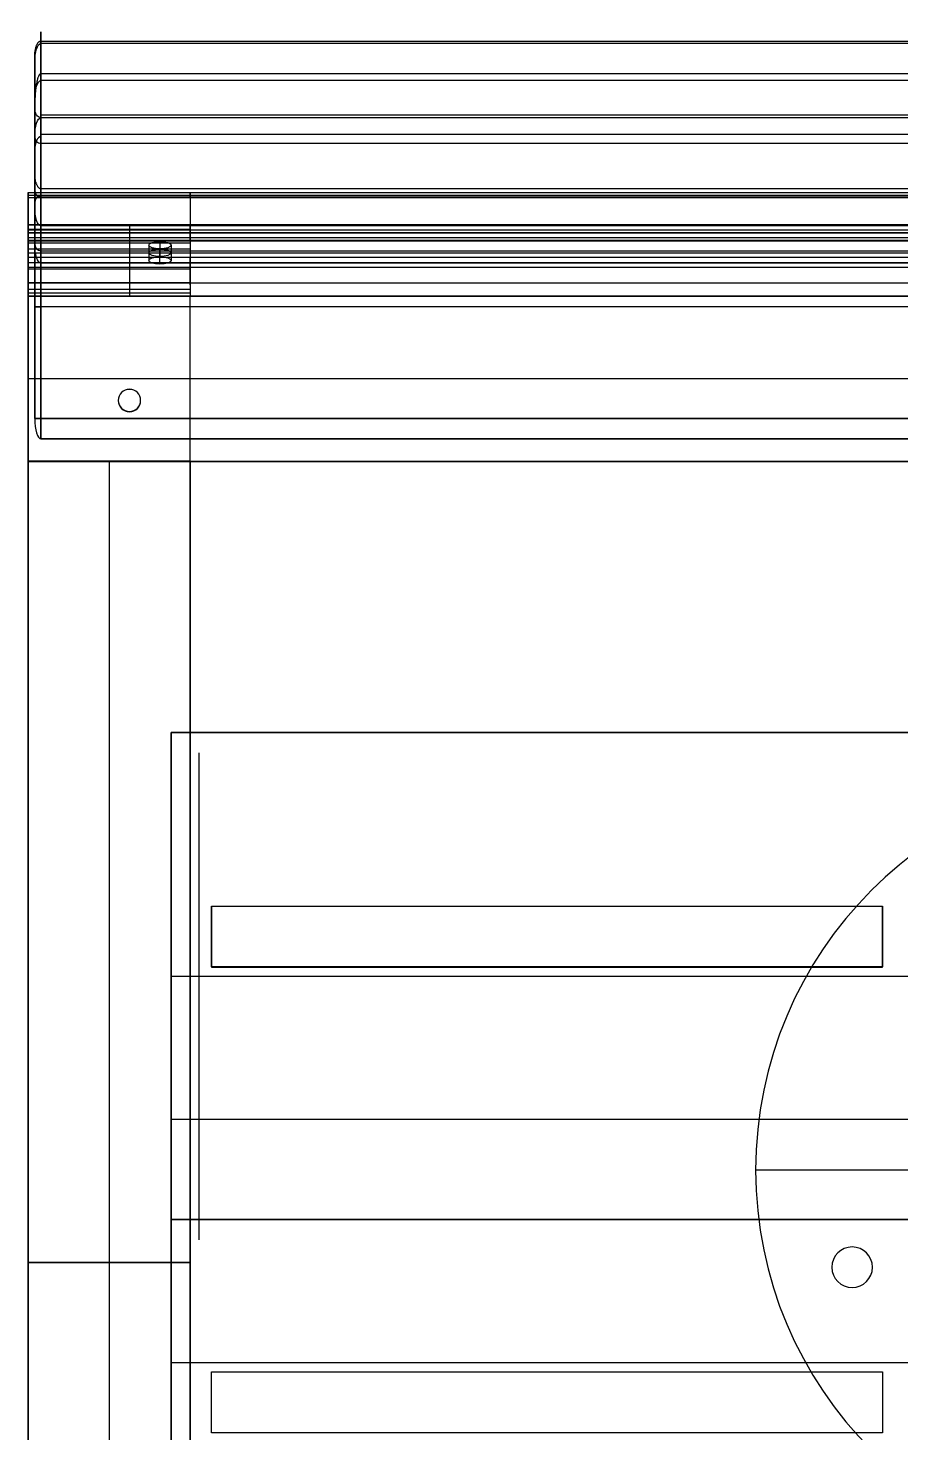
# Model space of a CAD drawing. Header units: millimetres. Extents: x -3602 to 1532, y 0 to 13678.
# Drawn here: x -3602.3 to -3387.1, y 13332.2 to 13678.3 of the extents above; entities that cross this region are included whole.
import ezdxf

# ---------------------------------------------------------------- set-up
doc = ezdxf.new("R2010")
doc.units = ezdxf.units.MM
doc.header["$MEASUREMENT"] = 0
doc.layers.add('Domyślny', color=7, linetype='Continuous', true_color=0x000000)

# ---------------------------------------------------------------- blocks, each defined once
blk = doc.blocks.new('deska 2 siedziska awki Soft 02.012 SN')
at = {"layer": 'Domyślny'}
for p, q in [((5, 0), (1795, 0)), ((900, 0, 14), (900, 0, -14)), ((0, -73.03), (0, -5)), ((900, -5, -19), (900, -60, -19)), ((900, -60, 19), (900, -5, 19)), ((1800, -73.03), (1800, -5)), ((5, -32.5, -19), (1795, -32.5, -19)), ((5, -32.5, 19), (1795, -32.5, 19)), ((0, -43.46, 14), (0, -43.46, -14)), ((1800, -43.46, 14), (1800, -43.46, -14)), ((0, -58.03, 14), (0, -81.92, -8.3)), ((1800, -58.03, 14), (1800, -81.92, -8.3)), ((5, -60, -19), (1795, -60, -19)), ((5, -60, 19), (5, -90, -9)), ((900, -90, -9), (900, -60, 19)), ((5, -75, 5), (1795, -75, 5))]:
    blk.add_line(p, q, dxfattribs=at)
for centre, start, end in [((5, -5, -14), 90, 180), ((5, -5, 14), 90, 180), ((5, -5), 90, 180), ((1795, -5, 14), 360, 90), ((1795, -5), 0, 90), ((1795, -5, -14), 360, 90)]:
    blk.add_arc(centre, 5, start, end, dxfattribs=at)
at = {"layer": 'Domyślny', "extrusion": (1, 3.90799e-15, 5.32907e-15)}
blk.add_arc((-5, 14, 5), 5, 0, 90, dxfattribs=at)
at = {"layer": 'Domyślny', "extrusion": (1, 0, 0)}
for centre, radius, start, end in [((-5, -14, 900), 5, 270, 0), ((-5, 14, 900), 5, 0, 90), ((-5, 14, 1795), 5, 0, 90), ((-5, -14, 1795), 5, 270, 0), ((-60, 31, 900), 50, 233.1301, 270), ((-60, 31, 1795), 50, 233.1301, 270)]:
    blk.add_arc(centre, radius, start, end, dxfattribs=at)
at = {"layer": 'Domyślny', "extrusion": (1, 9.59233e-15, -5.32907e-15)}
blk.add_arc((-5, -14, 5), 5, 270, 0, dxfattribs=at)
at = {"layer": 'Domyślny', "extrusion": (0, 1, 0)}
for centre, start, end in [((-5, -14, -5), 270, 360), ((-5, -14, -32.5), 270, 0), ((-5, 14, -32.5), 0, 90), ((-1795, -14, -32.5), 180, 270), ((-1795, 14, -32.5), 90, 180)]:
    blk.add_arc(centre, 5, start, end, dxfattribs=at)
at = {"layer": 'Domyślny', "extrusion": (-3.55271e-16, 1, 3.80829e-30)}
blk.add_arc((-5, 14, -5), 5, 0, 90, dxfattribs=at)
at = {"layer": 'Domyślny', "extrusion": (-7.10543e-16, 1, -3.23433e-29)}
blk.add_arc((-1795, -14, -5), 5, 180, 270, dxfattribs=at)
at = {"layer": 'Domyślny', "extrusion": (-5.32907e-16, 1, -1.77636e-16)}
blk.add_arc((-1795, 14, -5), 5, 90, 180, dxfattribs=at)
at = {"layer": 'Domyślny', "extrusion": (1, -3.01703e-15, -1.45143e-14)}
blk.add_arc((-60, 31), 45, 240.847, 270, dxfattribs=at)
at = {"layer": 'Domyślny', "extrusion": (-2.84217e-15, 1, -2.84217e-15)}
blk.add_arc((-5, -14, -60), 5, 270, 0, dxfattribs=at)
at = {"layer": 'Domyślny', "extrusion": (1, 6.91713e-15, 1.03597e-14)}
blk.add_arc((-60, 31, 5), 50, 233.1301, 270, dxfattribs=at)
at = {"layer": 'Domyślny', "extrusion": (-2.84217e-15, 1, 1.42109e-15)}
blk.add_arc((-1795, -14, -60), 5, 180, 270, dxfattribs=at)
at = {"layer": 'Domyślny', "extrusion": (1, 1.15438e-13, 4.04033e-13)}
blk.add_arc((-60, 31, 1800), 45, 240.847, 270, dxfattribs=at)
at = {"layer": 'Domyślny', "extrusion": (0, 0.731055, 0.682318)}
for centre, start, end in [((-5, 49.83, -50.7), 0, 90), ((-1795, 49.83, -50.7), 90, 180)]:
    blk.add_arc(centre, 5, start, end, dxfattribs=at)
at = {"layer": 'Domyślny'}
for points in [[(5, 0, 14), (5, 0), (5, 0, -14)], [(1795, 0, 14), (900, 0, 14), (5, 0, 14)], [(5, 0, -14), (900, 0, -14), (1795, 0, -14)], [(1795, 0, -14), (1795, 0), (1795, 0, 14)], [(0, -60, -14), (0, -32.5, -14), (0, -5, -14)], [(0, -5, 14), (0, -31.51, 14), (0, -58.03, 14)], [(0, -5, -14), (0, -5), (0, -5, 14)], [(1795, -5, -19), (900, -5, -19), (5, -5, -19)], [(5, -5, -19), (5, -32.5, -19), (5, -60, -19)], [(5, -5, 19), (900, -5, 19), (1795, -5, 19)], [(5, -60, 19), (5, -32.5, 19), (5, -5, 19)], [(1795, -60, -19), (1795, -32.5, -19), (1795, -5, -19)], [(1795, -5, 19), (1795, -32.5, 19), (1795, -60, 19)], [(1800, -5, -14), (1800, -5), (1800, -5, 14)], [(1800, -5, 14), (1800, -31.51, 14), (1800, -58.03, 14)], [(1800, -60, -14), (1800, -32.5, -14), (1800, -5, -14)], [(5, -60, 19), (900, -60, 19), (1795, -60, 19)], [(5, -90, -9), (5, -75, 5), (5, -60, 19)], [(1795, -60, 19), (1795, -75, 5), (1795, -90, -9)], [(1795, -90, -9), (900, -90, -9), (5, -90, -9)]]:
    blk.add_open_spline(points, degree=2, dxfattribs=at)
for points, knots in [([(5, -60, 19), (4.73, -60, 19), (4.46, -59.99, 18.98), (4.07, -59.97, 18.92), (3.95, -59.96, 18.89), (3.71, -59.93, 18.83), (3.59, -59.92, 18.8), (3.26, -59.88, 18.69), (3.05, -59.85, 18.61), (2.68, -59.78, 18.43), (2.51, -59.74, 18.34), (2.19, -59.66, 18.14), (2.04, -59.62, 18.03), (1.77, -59.54, 17.82), (1.65, -59.49, 17.71), (1.41, -59.4, 17.49), (1.31, -59.36, 17.37), (1.11, -59.27, 17.15), (1.02, -59.22, 17.03), (0.77, -59.08, 16.68), (0.63, -58.99, 16.44), (0.39, -58.8, 15.96), (0.3, -58.71, 15.72), (0.15, -58.51, 15.23), (0.09, -58.42, 14.98), (0.02, -58.22, 14.49), (0, -58.13, 14.25), (0, -58.03, 14)], [-3.141593, -3.141593, -3.141593, -3.141593, -3.043631, -3.043631, -2.99465, -2.99465, -2.945669, -2.945669, -2.847502, -2.847502, -2.749335, -2.749335, -2.651095, -2.651095, -2.552855, -2.552855, -2.454641, -2.454641, -2.356427, -2.356427, -2.160019, -2.160019, -1.963614, -1.963614, -1.7672, -1.7672, -1.570796, -1.570796, -1.570796, -1.570796]), ([(1795, -60, 19), (1795.27, -60, 19), (1795.54, -59.99, 18.98), (1795.93, -59.97, 18.92), (1796.05, -59.96, 18.89), (1796.29, -59.93, 18.83), (1796.41, -59.92, 18.8), (1796.74, -59.88, 18.69), (1796.95, -59.85, 18.61), (1797.32, -59.78, 18.43), (1797.49, -59.74, 18.34), (1797.81, -59.66, 18.14), (1797.96, -59.62, 18.03), (1798.23, -59.54, 17.82), (1798.35, -59.49, 17.71), (1798.59, -59.4, 17.49), (1798.69, -59.36, 17.37), (1798.89, -59.27, 17.15), (1798.98, -59.22, 17.03), (1799.23, -59.08, 16.68), (1799.37, -58.99, 16.44), (1799.61, -58.8, 15.96), (1799.7, -58.71, 15.72), (1799.85, -58.51, 15.23), (1799.91, -58.42, 14.98), (1799.98, -58.22, 14.49), (1800, -58.13, 14.25), (1800, -58.03, 14)], [0, 0, 0, 0, 0.097962, 0.097962, 0.146943, 0.146943, 0.195923, 0.195923, 0.294091, 0.294091, 0.392258, 0.392258, 0.490498, 0.490498, 0.588738, 0.588738, 0.686952, 0.686952, 0.785166, 0.785166, 0.981574, 0.981574, 1.177978, 1.177978, 1.374393, 1.374393, 1.570796, 1.570796, 1.570796, 1.570796]), ([(0, -81.92, -8.3), (0, -82.26, -8.34), (0.01, -82.6, -8.38), (0.06, -83.28, -8.46), (0.1, -83.62, -8.49), (0.21, -84.31, -8.56), (0.27, -84.65, -8.6), (0.44, -85.35, -8.66), (0.54, -85.69, -8.7), (0.73, -86.21, -8.74), (0.8, -86.39, -8.75), (0.95, -86.73, -8.78), (1.03, -86.91, -8.8), (1.2, -87.26, -8.82), (1.3, -87.43, -8.84), (1.51, -87.78, -8.86), (1.63, -87.95, -8.87), (1.82, -88.21, -8.89), (1.89, -88.3, -8.9), (2.03, -88.47, -8.91), (2.11, -88.56, -8.91), (2.27, -88.73, -8.93), (2.35, -88.82, -8.93), (2.54, -88.99, -8.94), (2.64, -89.07, -8.95), (2.85, -89.24, -8.96), (2.96, -89.33, -8.96), (3.16, -89.45, -8.97), (3.22, -89.49, -8.97), (3.37, -89.57, -8.98), (3.44, -89.61, -8.98), (3.61, -89.69, -8.98), (3.7, -89.73, -8.99), (3.89, -89.81, -8.99), (3.99, -89.84, -8.99), (4.17, -89.89, -8.99), (4.23, -89.91, -9), (4.36, -89.94, -9), (4.43, -89.95, -9), (4.58, -89.97, -9), (4.66, -89.98, -9), (4.83, -90, -9), (4.91, -90, -9), (5, -90, -9)], [-0.00001449, -0.00001449, -0.00001449, -0.00001449, 0.00128883, 0.00128883, 0.00259215, 0.00259215, 0.00389548, 0.00389548, 0.00519879, 0.00519879, 0.00585046, 0.00585046, 0.00650212, 0.00650212, 0.00715381, 0.00715381, 0.0078055, 0.0078055, 0.00813133, 0.00813133, 0.00845715, 0.00845715, 0.00878298, 0.00878298, 0.00910881, 0.00910881, 0.00943446, 0.00943446, 0.00959729, 0.00959729, 0.00976011, 0.00976011, 0.00992294, 0.00992294, 0.01008576, 0.01008576, 0.01016717, 0.01016717, 0.01024859, 0.01024859, 0.01033, 0.01033, 0.01041141, 0.01041141, 0.01041141, 0.01041141]), ([(1795, -90, -9), (1795.09, -90, -9), (1795.17, -90, -9), (1795.34, -89.98, -9), (1795.42, -89.97, -9), (1795.57, -89.95, -9), (1795.64, -89.94, -9), (1795.77, -89.91, -9), (1795.83, -89.89, -8.99), (1796.01, -89.84, -8.99), (1796.11, -89.81, -8.99), (1796.3, -89.73, -8.99), (1796.39, -89.69, -8.98), (1796.56, -89.61, -8.98), (1796.63, -89.57, -8.98), (1796.78, -89.49, -8.97), (1796.84, -89.45, -8.97), (1797.04, -89.33, -8.96), (1797.15, -89.24, -8.96), (1797.36, -89.07, -8.95), (1797.46, -88.99, -8.94), (1797.65, -88.82, -8.93), (1797.73, -88.73, -8.93), (1797.89, -88.56, -8.91), (1797.97, -88.47, -8.91), (1798.11, -88.3, -8.9), (1798.18, -88.21, -8.89), (1798.37, -87.95, -8.87), (1798.49, -87.78, -8.86), (1798.7, -87.43, -8.84), (1798.8, -87.26, -8.82), (1798.97, -86.91, -8.8), (1799.05, -86.73, -8.78), (1799.2, -86.39, -8.75), (1799.27, -86.21, -8.74), (1799.46, -85.69, -8.7), (1799.56, -85.35, -8.66), (1799.73, -84.65, -8.6), (1799.79, -84.31, -8.56), (1799.9, -83.62, -8.49), (1799.94, -83.28, -8.46), (1799.99, -82.6, -8.38), (1800, -82.26, -8.34), (1800, -81.92, -8.3)], [0, 0, 0, 0, 0.00008149, 0.00008149, 0.00016298, 0.00016298, 0.00024446, 0.00024446, 0.00032595, 0.00032595, 0.00048893, 0.00048893, 0.0006519, 0.0006519, 0.00081488, 0.00081488, 0.00097785, 0.00097785, 0.0013038, 0.0013038, 0.00162994, 0.00162994, 0.00195607, 0.00195607, 0.0022822, 0.0022822, 0.00260833, 0.00260833, 0.00326062, 0.00326062, 0.00391291, 0.00391291, 0.00456518, 0.00456518, 0.00521746, 0.00521746, 0.00652198, 0.00652198, 0.00782651, 0.00782651, 0.00913105, 0.00913105, 0.01043558, 0.01043558, 0.01043558, 0.01043558])]:
    blk.add_open_spline(points, degree=3, knots=knots, dxfattribs=at)

msp = doc.modelspace()

# ---------------------------------------------------------------- linework, layer by layer
at = {"layer": 'Domyślny'}
for p, q in [((-3602.27, 13637.21, 310.64), (-3562.27, 13637.21, 310.64)), ((-3562.27, 13637.21, 310.64), (-3102.27, 13637.21, 310.64)), ((-3602.27, 13625.41, 357.7), (-3602.27, 13629.96, 356.73)), ((-3562.27, 13629.88, 353.85), (-3602.27, 13629.88, 353.85)), ((-3562.27, 13629.82, 315.29), (-3602.27, 13629.82, 315.29)), ((-3577.27, 13628.76, 359.87), (-3577.27, 13618.94, 375)), ((-3102.27, 13629.82, 315.29), (-3562.27, 13629.82, 315.29)), ((-3562.27, 13628.52, 311.51), (-3602.27, 13628.52, 311.51)), ((-3602.27, 13627.35, 354.39), (-3602.27, 13628.48, 359.69)), ((-3352.27, 13627.92, 354.27), (-3602.27, 13627.92, 354.27)), ((-3562.27, 13626.69, 344.58), (-3602.27, 13626.69, 344.58)), ((-3602.27, 13625.97, 354.69), (-3562.27, 13625.97, 354.69)), ((-3577.27, 13625.41, 357.7), (-3577.27, 13615.59, 372.82)), ((-3569.77, 13625.74, 341.82), (-3569.77, 13621.95, 343.12)), ((-3102.27, 13628.52, 311.51), (-3562.27, 13628.52, 311.51)), ((-3102.27, 13626.69, 344.58), (-3562.27, 13626.69, 344.58)), ((-3602.27, 13619.41, 366.94), (-3602.27, 13624.94, 365.76)), ((-3562.27, 13623.85, 367.44), (-3602.27, 13623.85, 367.44)), ((-3562.27, 13622.91, 345.88), (-3602.27, 13622.91, 345.88)), ((-3602.27, 13621.59, 363.58), (-3602.27, 13622.76, 369.11)), ((-3572.52, 13624.84, 339.22), (-3572.52, 13621.06, 340.52)), ((-3569.77, 13620.16, 337.92), (-3569.77, 13623.95, 336.62)), ((-3567.02, 13624.84, 339.22), (-3567.02, 13621.06, 340.52)), ((-3102.27, 13622.91, 345.88), (-3562.27, 13622.91, 345.88)), ((-3562.27, 13620.5, 365.26), (-3602.27, 13620.5, 365.26)), ((-3602.27, 13612.28, 376.52), (-3602.27, 13618.86, 375.13)), ((-3602.27, 13614.93, 373.59), (-3602.27, 13615.83, 377.79)), ((-3562.27, 13613.89, 378.47), (-3602.27, 13613.89, 378.47)), ((-3562.27, 13613.06, 374.56), (-3602.27, 13613.06, 374.56)), ((-3602.27, 13612.3, 378.64), (-3562.27, 13612.3, 378.64)), ((-3352.27, 13612.28, 376.64), (-3602.27, 13612.28, 376.64)), ((-3602.27, 13612.27, 374.64), (-3562.27, 13612.27, 374.64)), ((-3602.27, 13601.75, 374.74), (-3602.27, 13582.12, 378.91)), ((-3602.27, 13591.51, 374.82), (-3602.27, 13592.36, 378.82)), ((-3562.27, 13591.95, 378.82), (-3602.27, 13591.95, 378.82)), ((-3052.27, 13591.95, 378.82), (-3602.27, 13591.95, 378.82)), ((-3562.27, 13591.92, 374.82), (-3602.27, 13591.92, 374.82)), ((-3052.27, 13591.92, 374.82), (-3602.27, 13591.92, 374.82)), ((-3577.27, 13589.32, 374.84), (-3577.27, 13589.35, 378.84)), ((-3580.02, 13586.57, 374.87), (-3580.02, 13586.6, 378.87)), ((-3577.27, 13583.85, 378.89), (-3577.27, 13583.82, 374.89)), ((-3574.52, 13586.57, 374.87), (-3574.52, 13586.6, 378.87)), ((-3602.27, 13571.6, 379), (-3602.27, 13222.82, 379)), ((-3562.27, 13571.58, 377), (-3602.27, 13571.58, 377)), ((-3052.27, 13571.58, 377), (-3602.27, 13571.58, 377)), ((-3602.27, 13571.58, 377), (-3602.27, 13222.82, 377)), ((-3602.27, 13222.82, 375), (-3602.27, 13571.57, 375)), ((-3582.27, 13571.6, 379), (-3582.27, 13222.82, 379)), ((-3582.27, 13571.57, 375), (-3582.27, 13222.82, 375)), ((-3562.27, 13222.82, 379), (-3562.27, 13571.6, 379)), ((-3562.27, 13571.58, 377), (-3562.27, 13222.82, 377)), ((-3562.27, 13222.82, 375), (-3562.27, 13571.57, 375)), ((-3566.98, 13504.75, 374.9), (-3566.98, 13504.75, 378.9)), ((-3566.98, 13444.75, 374.9), (-3566.98, 13444.75, 378.9)), ((-3566.98, 13409.44, 378.9), (-3566.98, 13409.44, 374.9)), ((-3422.89, 13396.94, -222.35), (-3422.89, 13396.94, -228.35)), ((-3376.39, 13396.94, -222.35), (-3422.89, 13396.94, -222.35)), ((-3376.39, 13396.94, -228.35), (-3422.89, 13396.94, -228.35)), ((-3566.98, 13384.75, 378.9), (-3566.98, 13384.75, 374.9)), ((-3399.1, 13377.99, -228.35), (-3399.1, 13377.99, -222.35)), ((-3404.1, 13372.99, -228.35), (-3404.1, 13372.99, -222.35)), ((-3394.1, 13372.99, -228.35), (-3394.1, 13372.99, -222.35)), ((-3399.1, 13367.99, -222.35), (-3399.1, 13367.99, -228.35)), ((-3566.98, 13349.44, 374.9), (-3566.98, 13349.44, 378.9))]:
    msp.add_line(p, q, dxfattribs=at)
msp.add_lwpolyline([(-3560.17, 13499.75), (-3560.17, 13379.75)], dxfattribs=at)
at = {"layer": 'Domyślny', "extrusion": (0, 0.000545254, 1)}
msp.add_lwpolyline([(-3557.07, 13461.9), (-3557.07, 13446.92), (-3391.63, 13446.92), (-3391.63, 13461.9)], close=True, dxfattribs=at)
at = {"layer": 'Domyślny', "extrusion": (1, 0, 0)}
for centre, radius, start, end in [((13622.05, 355.52, -3602.27), 8, 348, 33), ((13622.05, 355.52, -3577.27), 8, 348, 33), ((13622.05, 355.52, -3602.27), 4, 348, 33), ((13622.05, 355.52, -3577.27), 4, 348, 33), ((13623.09, 321.84, -3602.27), 8, 161, 251), ((13612.23, 370.64, -3602.27), 8, 33, 89.5), ((13612.23, 370.64, -3577.27), 8, 33, 89.5), ((13612.23, 370.64, -3602.27), 4, 33, 89.5), ((13612.23, 370.64, -3577.27), 4, 33, 89.5)]:
    msp.add_arc(centre, radius, start, end, dxfattribs=at)
at = {"layer": 'Domyślny', "extrusion": (1, 1.83201e-12, 7.27491e-13)}
msp.add_arc((13622.05, 355.52, -3562.27), 8, 348, 33, dxfattribs=at)
at = {"layer": 'Domyślny', "extrusion": (0, 0.945519, -0.325568)}
for centre, start, end in [((3569.77, 4756.55, 12772.1), 270, 90), ((3569.77, 4756.55, 12772.1), 90, 270), ((3569.77, 4756.55, 12770.1), 270, 90), ((3569.77, 4756.55, 12768.1), 270, 90), ((3569.77, 4756.55, 12770.1), 90, 270), ((3569.77, 4756.55, 12768.1), 90, 270)]:
    msp.add_arc(centre, 2.75, start, end, dxfattribs=at)
at = {"layer": 'Domyślny', "extrusion": (1, 1.66386e-12, 3.60216e-13)}
msp.add_arc((13622.05, 355.52, -3562.27), 4, 348, 33, dxfattribs=at)
at = {"layer": 'Domyślny', "extrusion": (1, 4.29972e-13, -1.48051e-13)}
msp.add_arc((13623.09, 321.84, -3602.27), 4, 161, 251, dxfattribs=at)
at = {"layer": 'Domyślny', "extrusion": (1, 8.20793e-11, 4.00328e-11)}
msp.add_arc((13623.09, 321.84, -3562.27), 4, 161, 251, dxfattribs=at)
msp.add_arc((13623.09, 321.84, -3562.27), 4, 161, 251, dxfattribs=at)
at = {"layer": 'Domyślny', "extrusion": (1, 4.10397e-11, 2.00164e-11)}
msp.add_arc((13623.09, 321.84, -3562.27), 8, 161, 251, dxfattribs=at)
msp.add_arc((13623.09, 321.84, -3562.27), 8, 161, 251, dxfattribs=at)
at = {"layer": 'Domyślny', "extrusion": (1, 1.40509e-12, 1.52257e-12)}
msp.add_arc((13612.23, 370.64, -3562.27), 8, 33, 89.5, dxfattribs=at)
at = {"layer": 'Domyślny', "extrusion": (1, 3.00124e-12, 5.77206e-12)}
msp.add_arc((13612.23, 370.64, -3562.27), 4, 33, 89.5, dxfattribs=at)
at = {"layer": 'Domyślny', "extrusion": (0, 0.008727, 0.999962)}
for centre, start, end in [((-3577.27, 13582.78, 497.42), 90, 270), ((-3577.27, 13582.78, 495.42), 90, 270), ((-3577.27, 13582.78, 493.42), 90, 270), ((-3577.27, 13582.78, 497.42), 270, 90), ((-3577.27, 13582.78, 495.42), 270, 90), ((-3577.27, 13582.78, 493.42), 270, 90)]:
    msp.add_arc(centre, 2.75, start, end, dxfattribs=at)
at = {"layer": 'Domyślny'}
for centre, radius, start, end in [((-3325.39, 13396.94, -222.35), 97.5, 90, 270), ((-3325.39, 13396.94, -228.35), 97.5, 90, 270), ((-3325.39, 13396.94, -225.35), 97.5, 90, 270), ((-3399.1, 13372.99, -228.35), 5, 90, 270), ((-3399.1, 13372.99, -222.35), 5, 90, 270), ((-3399.1, 13372.99, -225.35), 5, 90, 270), ((-3399.1, 13372.99, -228.35), 5, 270, 90), ((-3399.1, 13372.99, -222.35), 5, 270, 90), ((-3399.1, 13372.99, -225.35), 5, 270, 90)]:
    msp.add_arc(centre, radius, start, end, dxfattribs=at)
for points in [[(-3602.27, 13637.86, 312.53), (-3602.27, 13629.82, 315.29), (-3602.27, 13621.79, 318.06)], [(-3602.27, 13636.56, 308.74), (-3602.27, 13637.21, 310.64), (-3602.27, 13637.86, 312.53)], [(-3602.27, 13637.86, 312.53), (-3582.27, 13637.86, 312.53), (-3562.27, 13637.86, 312.53)], [(-3602.27, 13620.48, 314.28), (-3602.27, 13628.52, 311.51), (-3602.27, 13636.56, 308.74)], [(-3602.27, 13636.56, 308.74), (-3582.27, 13636.56, 308.74), (-3562.27, 13636.56, 308.74)], [(-3562.27, 13637.86, 312.53), (-3562.27, 13629.82, 315.29), (-3562.27, 13621.79, 318.06)], [(-3562.27, 13636.56, 308.74), (-3562.27, 13637.21, 310.64), (-3562.27, 13637.86, 312.53)], [(-3562.27, 13637.86, 312.53), (-3562.27, 13629.82, 315.29), (-3562.27, 13621.79, 318.06)], [(-3562.27, 13636.56, 308.74), (-3562.27, 13637.21, 310.64), (-3562.27, 13637.86, 312.53)], [(-3562.27, 13637.86, 312.53), (-3332.27, 13637.86, 312.53), (-3102.27, 13637.86, 312.53)], [(-3562.27, 13636.56, 308.74), (-3562.27, 13628.52, 311.51), (-3562.27, 13620.48, 314.28)], [(-3562.27, 13636.56, 308.74), (-3562.27, 13628.52, 311.51), (-3562.27, 13620.48, 314.28)], [(-3562.27, 13636.56, 308.74), (-3332.27, 13636.56, 308.74), (-3102.27, 13636.56, 308.74)], [(-3602.27, 13625.97, 354.69), (-3602.27, 13627.92, 354.27), (-3602.27, 13629.88, 353.85)], [(-3602.27, 13625.97, 354.69), (-3602.27, 13627.92, 354.27), (-3602.27, 13629.88, 353.85)], [(-3602.27, 13629.88, 353.85), (-3477.27, 13629.88, 353.85), (-3352.27, 13629.88, 353.85)], [(-3602.27, 13619.31, 323.15), (-3602.27, 13624.59, 338.5), (-3602.27, 13629.88, 353.85)], [(-3562.27, 13629.88, 353.85), (-3582.27, 13629.88, 353.85), (-3602.27, 13629.88, 353.85)], [(-3602.27, 13625.97, 354.69), (-3602.27, 13627.92, 354.27), (-3602.27, 13629.88, 353.85)], [(-3602.27, 13628.76, 359.87), (-3582.27, 13628.76, 359.87), (-3562.27, 13628.76, 359.87)], [(-3602.27, 13618.94, 375), (-3602.27, 13623.85, 367.44), (-3602.27, 13628.76, 359.87)], [(-3602.27, 13625.41, 357.7), (-3602.27, 13627.09, 358.78), (-3602.27, 13628.76, 359.87)], [(-3562.27, 13629.88, 353.85), (-3562.27, 13627.92, 354.27), (-3562.27, 13625.97, 354.69)], [(-3562.27, 13625.97, 354.69), (-3562.27, 13627.92, 354.27), (-3562.27, 13629.88, 353.85)], [(-3562.27, 13629.88, 353.85), (-3562.27, 13624.59, 338.5), (-3562.27, 13619.31, 323.15)], [(-3562.27, 13625.97, 354.69), (-3562.27, 13627.92, 354.27), (-3562.27, 13629.88, 353.85)], [(-3102.27, 13629.88, 353.85), (-3332.27, 13629.88, 353.85), (-3562.27, 13629.88, 353.85)], [(-3562.27, 13629.88, 353.85), (-3562.27, 13624.59, 338.5), (-3562.27, 13619.31, 323.15)], [(-3562.27, 13628.76, 359.87), (-3562.27, 13623.85, 367.44), (-3562.27, 13618.94, 375)], [(-3602.27, 13627.92, 354.27), (-3582.27, 13627.92, 354.27), (-3562.27, 13627.92, 354.27)], [(-3602.27, 13627.92, 354.27), (-3582.27, 13627.92, 354.27), (-3562.27, 13627.92, 354.27)], [(-3352.27, 13625.97, 354.69), (-3477.27, 13625.97, 354.69), (-3602.27, 13625.97, 354.69)], [(-3602.27, 13625.94, 354.69), (-3602.27, 13625.95, 354.69), (-3602.27, 13625.97, 354.69)], [(-3602.27, 13625.97, 354.69), (-3582.27, 13625.97, 354.69), (-3562.27, 13625.97, 354.69)], [(-3602.27, 13625.94, 354.69), (-3582.27, 13625.94, 354.69), (-3562.27, 13625.94, 354.69)], [(-3602.27, 13625.94, 354.69), (-3602.27, 13620.73, 339.57), (-3602.27, 13615.52, 324.45)], [(-3602.27, 13625.41, 357.7), (-3582.27, 13625.41, 357.7), (-3562.27, 13625.41, 357.7)], [(-3602.27, 13615.59, 372.82), (-3602.27, 13620.5, 365.26), (-3602.27, 13625.41, 357.7)], [(-3562.27, 13627.92, 354.27), (-3332.27, 13627.92, 354.27), (-3102.27, 13627.92, 354.27)], [(-3562.27, 13625.94, 354.69), (-3562.27, 13625.95, 354.69), (-3562.27, 13625.97, 354.69)], [(-3562.27, 13625.94, 354.69), (-3562.27, 13625.95, 354.69), (-3562.27, 13625.97, 354.69)], [(-3562.27, 13625.97, 354.69), (-3332.27, 13625.97, 354.69), (-3102.27, 13625.97, 354.69)], [(-3562.27, 13625.94, 354.69), (-3562.27, 13620.73, 339.57), (-3562.27, 13615.52, 324.45)], [(-3562.27, 13625.94, 354.69), (-3332.27, 13625.94, 354.69), (-3102.27, 13625.94, 354.69)], [(-3562.27, 13625.94, 354.69), (-3562.27, 13620.73, 339.57), (-3562.27, 13615.52, 324.45)], [(-3562.27, 13625.41, 357.7), (-3562.27, 13620.5, 365.26), (-3562.27, 13615.59, 372.82)], [(-3602.27, 13621.79, 318.06), (-3602.27, 13621.13, 316.17), (-3602.27, 13620.48, 314.28)], [(-3562.27, 13621.79, 318.06), (-3582.27, 13621.79, 318.06), (-3602.27, 13621.79, 318.06)], [(-3102.27, 13621.79, 318.06), (-3332.27, 13621.79, 318.06), (-3562.27, 13621.79, 318.06)], [(-3562.27, 13620.48, 314.28), (-3582.27, 13620.48, 314.28), (-3602.27, 13620.48, 314.28)], [(-3602.27, 13615.52, 324.45), (-3602.27, 13617.41, 323.8), (-3602.27, 13619.31, 323.15)], [(-3562.27, 13619.31, 323.15), (-3582.27, 13619.31, 323.15), (-3602.27, 13619.31, 323.15)], [(-3602.27, 13618.94, 375), (-3602.27, 13617.26, 373.91), (-3602.27, 13615.59, 372.82)], [(-3562.27, 13618.94, 375), (-3582.27, 13618.94, 375), (-3602.27, 13618.94, 375)], [(-3102.27, 13620.48, 314.28), (-3332.27, 13620.48, 314.28), (-3562.27, 13620.48, 314.28)], [(-3102.27, 13619.31, 323.15), (-3332.27, 13619.31, 323.15), (-3562.27, 13619.31, 323.15)], [(-3562.27, 13615.59, 372.82), (-3582.27, 13615.59, 372.82), (-3602.27, 13615.59, 372.82)], [(-3562.27, 13615.52, 324.45), (-3582.27, 13615.52, 324.45), (-3602.27, 13615.52, 324.45)], [(-3102.27, 13615.52, 324.45), (-3332.27, 13615.52, 324.45), (-3562.27, 13615.52, 324.45)], [(-3602.27, 13612.3, 378.64), (-3602.27, 13612.28, 376.64), (-3602.27, 13612.27, 374.64)], [(-3602.27, 13571.6, 379), (-3602.27, 13591.95, 378.82), (-3602.27, 13612.3, 378.64)], [(-3602.27, 13612.3, 378.64), (-3602.27, 13612.28, 376.64), (-3602.27, 13612.27, 374.64)], [(-3602.27, 13571.6, 379), (-3602.27, 13591.95, 378.82), (-3602.27, 13612.3, 378.64)], [(-3602.27, 13612.3, 378.64), (-3477.27, 13612.3, 378.64), (-3352.27, 13612.3, 378.64)], [(-3602.27, 13612.27, 374.64), (-3602.27, 13591.92, 374.82), (-3602.27, 13571.57, 375)], [(-3352.27, 13612.27, 374.64), (-3477.27, 13612.27, 374.64), (-3602.27, 13612.27, 374.64)], [(-3602.27, 13571.57, 375), (-3602.27, 13591.92, 374.82), (-3602.27, 13612.27, 374.64)], [(-3562.27, 13571.6, 379), (-3562.27, 13591.95, 378.82), (-3562.27, 13612.3, 378.64)], [(-3562.27, 13571.57, 375), (-3562.27, 13591.92, 374.82), (-3562.27, 13612.27, 374.64)], [(-3602.27, 13571.6, 379), (-3582.27, 13571.6, 379), (-3562.27, 13571.6, 379)], [(-3602.27, 13571.57, 375), (-3602.27, 13571.58, 377), (-3602.27, 13571.6, 379)], [(-3602.27, 13571.57, 375), (-3602.27, 13571.58, 377), (-3602.27, 13571.6, 379)], [(-3602.27, 13571.6, 379), (-3327.27, 13571.6, 379), (-3052.27, 13571.6, 379)], [(-3602.27, 13571.6, 379), (-3602.27, 13571.58, 377), (-3602.27, 13571.57, 375)], [(-3562.27, 13571.6, 379), (-3582.27, 13571.6, 379), (-3602.27, 13571.6, 379)], [(-3602.27, 13571.6, 379), (-3602.27, 13571.58, 377), (-3602.27, 13571.57, 375)], [(-3562.27, 13571.6, 379), (-3582.27, 13571.6, 379), (-3602.27, 13571.6, 379)], [(-3602.27, 13571.6, 379), (-3602.27, 13571.58, 377), (-3602.27, 13571.57, 375)], [(-3562.27, 13571.6, 379), (-3582.27, 13571.6, 379), (-3602.27, 13571.6, 379)], [(-3602.27, 13571.58, 377), (-3582.27, 13571.58, 377), (-3562.27, 13571.58, 377)], [(-3602.27, 13571.58, 377), (-3582.27, 13571.58, 377), (-3562.27, 13571.58, 377)], [(-3602.27, 13571.58, 377), (-3582.27, 13571.58, 377), (-3562.27, 13571.58, 377)], [(-3602.27, 13571.57, 375), (-3582.27, 13571.57, 375), (-3562.27, 13571.57, 375)], [(-3602.27, 13571.57, 375), (-3327.27, 13571.57, 375), (-3052.27, 13571.57, 375)], [(-3602.27, 13571.57, 375), (-3582.27, 13571.57, 375), (-3562.27, 13571.57, 375)], [(-3602.27, 13571.57, 375), (-3582.27, 13571.57, 375), (-3562.27, 13571.57, 375)], [(-3602.27, 13571.57, 375), (-3582.27, 13571.57, 375), (-3562.27, 13571.57, 375)], [(-3582.27, 13571.6, 379), (-3582.27, 13571.58, 377), (-3582.27, 13571.57, 375)], [(-3582.27, 13571.6, 379), (-3582.27, 13571.58, 377), (-3582.27, 13571.57, 375)], [(-3582.27, 13571.6, 379), (-3582.27, 13571.58, 377), (-3582.27, 13571.57, 375)], [(-3562.27, 13571.57, 375), (-3562.27, 13571.58, 377), (-3562.27, 13571.6, 379)], [(-3562.27, 13571.57, 375), (-3562.27, 13571.58, 377), (-3562.27, 13571.6, 379)], [(-3562.27, 13571.57, 375), (-3562.27, 13571.58, 377), (-3562.27, 13571.6, 379)], [(-3562.27, 13571.57, 375), (-3562.27, 13571.58, 377), (-3562.27, 13571.6, 379)], [(-3566.98, 13504.75, 374.9), (-3566.98, 13457.1, 374.9), (-3566.98, 13409.44, 374.9)], [(-3084.23, 13504.75, 374.9), (-3325.6, 13504.75, 374.9), (-3566.98, 13504.75, 374.9)], [(-3566.98, 13504.75, 378.9), (-3566.98, 13457.1, 378.9), (-3566.98, 13409.44, 378.9)], [(-3084.23, 13504.75, 378.9), (-3325.6, 13504.75, 378.9), (-3566.98, 13504.75, 378.9)], [(-3566.98, 13504.75, 376.9), (-3325.6, 13504.75, 376.9), (-3084.23, 13504.75, 376.9)], [(-3566.98, 13409.44, 376.9), (-3566.98, 13457.1, 376.9), (-3566.98, 13504.75, 376.9)], [(-3557.07, 13461.99, 374.9), (-3474.35, 13461.99, 374.9), (-3391.63, 13461.99, 374.9)], [(-3557.07, 13447.01, 374.9), (-3557.07, 13454.5, 374.9), (-3557.07, 13461.99, 374.9)], [(-3557.07, 13461.99, 378.9), (-3474.35, 13461.99, 378.9), (-3391.63, 13461.99, 378.9)], [(-3557.07, 13447.01, 378.9), (-3557.07, 13454.5, 378.9), (-3557.07, 13461.99, 378.9)], [(-3557.07, 13461.99, 378.9), (-3557.07, 13461.99, 376.9), (-3557.07, 13461.99, 374.9)], [(-3474.35, 13461.99, 378.9), (-3474.35, 13461.99, 376.9), (-3474.35, 13461.99, 374.9)], [(-3391.63, 13461.99, 374.9), (-3391.63, 13454.5, 374.9), (-3391.63, 13447.01, 374.9)], [(-3391.63, 13461.99, 378.9), (-3391.63, 13454.5, 378.9), (-3391.63, 13447.01, 378.9)], [(-3391.63, 13461.99, 378.9), (-3391.63, 13461.99, 376.9), (-3391.63, 13461.99, 374.9)], [(-3557.07, 13454.5, 378.9), (-3557.07, 13454.5, 376.9), (-3557.07, 13454.5, 374.9)], [(-3391.63, 13454.5, 378.9), (-3391.63, 13454.5, 376.9), (-3391.63, 13454.5, 374.9)], [(-3391.63, 13447.01, 374.9), (-3474.35, 13447.01, 374.9), (-3557.07, 13447.01, 374.9)], [(-3391.63, 13447.01, 378.9), (-3474.35, 13447.01, 378.9), (-3557.07, 13447.01, 378.9)], [(-3557.07, 13447.01, 378.9), (-3557.07, 13447.01, 376.9), (-3557.07, 13447.01, 374.9)], [(-3474.35, 13447.01, 378.9), (-3474.35, 13447.01, 376.9), (-3474.35, 13447.01, 374.9)], [(-3391.63, 13447.01, 378.9), (-3391.63, 13447.01, 376.9), (-3391.63, 13447.01, 374.9)], [(-3566.98, 13444.75, 374.9), (-3325.6, 13444.75, 374.9), (-3084.23, 13444.75, 374.9)], [(-3566.98, 13444.75, 378.9), (-3325.6, 13444.75, 378.9), (-3084.23, 13444.75, 378.9)], [(-3084.23, 13409.44, 374.9), (-3325.6, 13409.44, 374.9), (-3566.98, 13409.44, 374.9)], [(-3084.23, 13409.44, 378.9), (-3325.6, 13409.44, 378.9), (-3566.98, 13409.44, 378.9)], [(-3566.98, 13409.44, 374.9), (-3566.98, 13397.1, 374.9), (-3566.98, 13384.75, 374.9)], [(-3566.98, 13409.44, 378.9), (-3566.98, 13397.1, 378.9), (-3566.98, 13384.75, 378.9)], [(-3566.98, 13384.75, 376.9), (-3566.98, 13397.1, 376.9), (-3566.98, 13409.44, 376.9)], [(-3566.98, 13384.75, 374.9), (-3325.6, 13384.75, 374.9), (-3084.23, 13384.75, 374.9)], [(-3084.23, 13384.75, 378.9), (-3325.6, 13384.75, 378.9), (-3566.98, 13384.75, 378.9)], [(-3566.98, 13384.75, 374.9), (-3566.98, 13337.1, 374.9), (-3566.98, 13289.44, 374.9)], [(-3566.98, 13384.75, 378.9), (-3566.98, 13337.1, 378.9), (-3566.98, 13289.44, 378.9)], [(-3566.98, 13289.44, 376.9), (-3566.98, 13337.1, 376.9), (-3566.98, 13384.75, 376.9)], [(-3602.27, 13374.13, 375), (-3602.27, 13374.14, 377), (-3602.27, 13374.16, 379)], [(-3602.27, 13374.16, 379), (-3582.27, 13374.16, 379), (-3562.27, 13374.16, 379)], [(-3562.27, 13374.13, 375), (-3582.27, 13374.13, 375), (-3602.27, 13374.13, 375)], [(-3562.27, 13374.16, 379), (-3562.27, 13374.14, 377), (-3562.27, 13374.13, 375)], [(-3084.23, 13349.44, 378.9), (-3325.6, 13349.44, 378.9), (-3566.98, 13349.44, 378.9)], [(-3084.23, 13349.44, 374.9), (-3325.6, 13349.44, 374.9), (-3566.98, 13349.44, 374.9)], [(-3557.04, 13332.2, 374.9), (-3557.04, 13339.69, 374.9), (-3557.04, 13347.18, 374.9)], [(-3557.04, 13347.18, 374.9), (-3474.32, 13347.18, 374.9), (-3391.6, 13347.18, 374.9)], [(-3557.04, 13332.2, 378.9), (-3557.04, 13339.69, 378.9), (-3557.04, 13347.18, 378.9)], [(-3557.04, 13347.18, 378.9), (-3474.32, 13347.18, 378.9), (-3391.6, 13347.18, 378.9)], [(-3557.04, 13347.18, 378.9), (-3557.04, 13347.18, 376.9), (-3557.04, 13347.18, 374.9)], [(-3474.32, 13347.18, 378.9), (-3474.32, 13347.18, 376.9), (-3474.32, 13347.18, 374.9)], [(-3391.6, 13347.18, 374.9), (-3391.6, 13339.69, 374.9), (-3391.6, 13332.2, 374.9)], [(-3391.6, 13347.18, 378.9), (-3391.6, 13339.69, 378.9), (-3391.6, 13332.2, 378.9)], [(-3391.6, 13347.18, 378.9), (-3391.6, 13347.18, 376.9), (-3391.6, 13347.18, 374.9)], [(-3557.04, 13339.69, 378.9), (-3557.04, 13339.69, 376.9), (-3557.04, 13339.69, 374.9)], [(-3391.6, 13339.69, 378.9), (-3391.6, 13339.69, 376.9), (-3391.6, 13339.69, 374.9)], [(-3391.6, 13332.2, 374.9), (-3474.32, 13332.2, 374.9), (-3557.04, 13332.2, 374.9)], [(-3391.6, 13332.2, 378.9), (-3474.32, 13332.2, 378.9), (-3557.04, 13332.2, 378.9)], [(-3557.04, 13332.2, 378.9), (-3557.04, 13332.2, 376.9), (-3557.04, 13332.2, 374.9)], [(-3474.32, 13332.2, 378.9), (-3474.32, 13332.2, 376.9), (-3474.32, 13332.2, 374.9)], [(-3391.6, 13332.2, 378.9), (-3391.6, 13332.2, 376.9), (-3391.6, 13332.2, 374.9)]]:
    msp.add_open_spline(points, degree=2, dxfattribs=at)

# ---------------------------------------------------------------- block references
at = {"layer": 'Domyślny', "extrusion": (5.51257e-17, -0.943166, 0.332322), "xscale": 0.3055555555555554, "rotation": 180}
msp.add_blockref('deska 2 siedziska awki Soft 02.012 SN', (-3050.62, 4828.43, -12757.14), dxfattribs=at)
at = {"layer": 'Domyślny', "extrusion": (5.30054e-18, -6.63532e-15, -1), "xscale": -0.3055555555555553, "rotation": 179.9999999999997}
msp.add_blockref('deska 2 siedziska awki Soft 02.012 SN', (3050.62, 13577.12, -398.25), dxfattribs=at)
msp.add_blockref('deska 2 siedziska awki Soft 02.012 SN', (3050.62, 13577.12, -398.25), dxfattribs=at)

doc.saveas('drawing.dxf')
